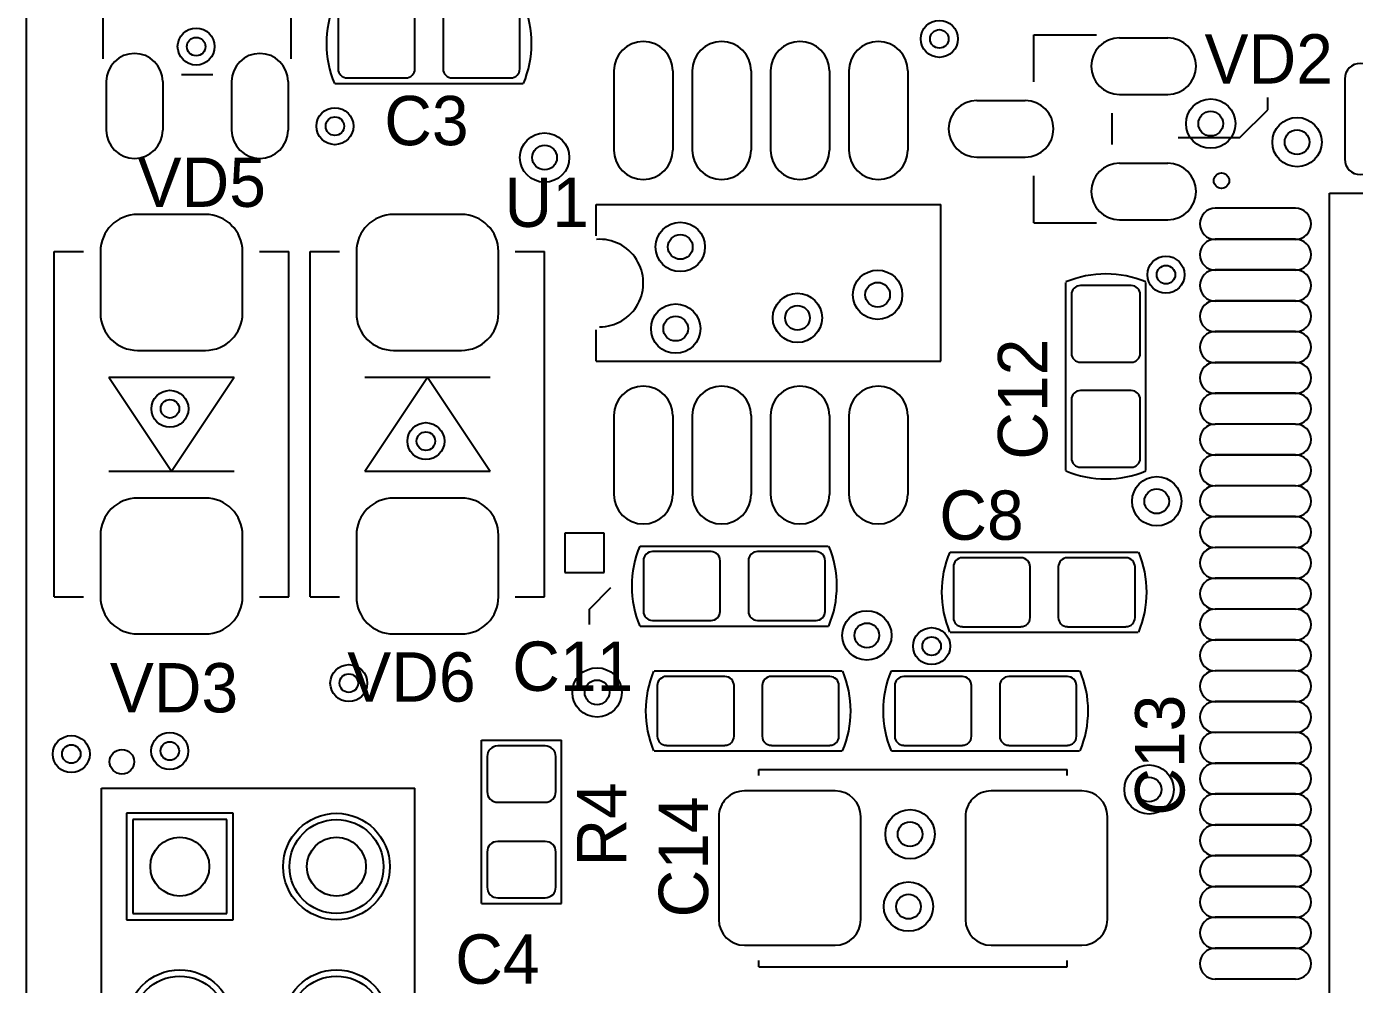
# Model space of a CAD drawing. Header units: millimetres. Extents: x 50.8 to 111.8, y 76.2 to 121.7.
# Drawn here: x 50.8 to 72.33, y 88.91 to 104.45 of the extents above; entities that cross this region are included whole.
import ezdxf

# ---------------------------------------------------------------- set-up
doc = ezdxf.new("R2010")
doc.units = ezdxf.units.MM
for name, color, linetype in [('KeepOutLayer', 6, 'Continuous'), ('MultiLayer', 9, 'Continuous'), ('TopOverlay', 2, 'Continuous'), ('TopSolder', 216, 'Continuous')]:
    doc.layers.add(name, color=color, linetype=linetype)

# ---------------------------------------------------------------- blocks, each defined once
blk = doc.blocks.new('PLD_06_2')
at = {"layer": 'MultiLayer'}
for p, q in [((-1.788, -0.503), (-3.312, -0.503)), ((-3.312, -0.503), (-3.312, -2.027)), ((-1.788, -2.027), (-1.788, -0.503)), ((-3.312, -2.027), (-1.788, -2.027))]:
    blk.add_line(p, q, dxfattribs=at)
for centre, radius in [((-2.55, 1.275), 0.762), ((-0.01, 1.275), 0.762), ((2.53, 1.275), 0.762), ((-2.55, 1.275), 0.478), ((-0.01, 1.275), 0.478), ((2.53, 1.275), 0.478), ((-0.01, -1.265), 0.762), ((2.53, -1.265), 0.762), ((-2.55, -1.265), 0.478), ((-0.01, -1.265), 0.478), ((2.53, -1.265), 0.478)]:
    blk.add_circle(centre, radius, dxfattribs=at)
at = {"layer": 'TopOverlay'}
for p, q in [((-3.82, -2.535), (-3.82, 2.545)), ((3.8, 2.545), (-3.82, 2.545)), ((3.8, -2.535), (3.8, 2.545)), ((3.8, -2.535), (-3.82, -2.535))]:
    blk.add_line(p, q, dxfattribs=at)
at = {"layer": 'TopSolder'}
for p, q in [((-1.686, -0.401), (-3.414, -0.401)), ((-3.414, -0.401), (-3.414, -2.129)), ((-1.686, -2.129), (-1.686, -0.401)), ((-3.414, -2.129), (-1.686, -2.129))]:
    blk.add_line(p, q, dxfattribs=at)
for centre, radius in [((-2.55, 1.275), 0.864), ((-0.01, 1.275), 0.864), ((2.53, 1.275), 0.864), ((-2.55, 1.275), 0.478), ((-0.01, 1.275), 0.478), ((2.53, 1.275), 0.478), ((-0.01, -1.265), 0.864), ((2.53, -1.265), 0.864), ((-2.55, -1.265), 0.478), ((-0.01, -1.265), 0.478), ((2.53, -1.265), 0.478)]:
    blk.add_circle(centre, radius, dxfattribs=at)
blk = doc.blocks.new('CC0603_3M_6')
at = {"layer": 'TopOverlay'}
for p, q in [((1.524, 0.65), (-1.526, 0.65)), ((1.524, -0.648), (-1.524, -0.648))]:
    blk.add_line(p, q, dxfattribs=at)
for centre, start, end in [((0.013, 0), 157.2, 202.7), ((-0.013, 0), 337.3, 22.8)]:
    blk.add_arc(centre, 1.676, start, end, dxfattribs=at)
at = {"layer": 'TopSolder'}
for p, q in [((-0.376, 0.559), (-1.326, 0.559)), ((1.326, 0.559), (0.376, 0.559)), ((-1.473, 0.411), (-1.473, -0.411)), ((-0.229, -0.411), (-0.229, 0.411)), ((0.229, 0.411), (0.229, -0.411)), ((1.473, -0.411), (1.473, 0.411)), ((-1.326, -0.559), (-0.376, -0.559)), ((0.376, -0.559), (1.326, -0.559))]:
    blk.add_line(p, q, dxfattribs=at)
for centre in [(-0.851, 0), (0.851, 0)]:
    blk.add_circle(centre, 0, dxfattribs=at)
for centre, start, end in [((-1.326, 0.411), 90, 180), ((-0.376, 0.411), 0, 90), ((0.376, 0.411), 90, 180), ((1.326, 0.411), 0, 90), ((-1.326, -0.411), 180, 270), ((-0.376, -0.411), 270, 0), ((0.376, -0.411), 180, 270), ((1.326, -0.411), 270, 0)]:
    blk.add_arc(centre, 0.147, start, end, dxfattribs=at)
blk = doc.blocks.new('CC0603_3M_10')
at = {"layer": 'TopOverlay'}
for p, q in [((-1.526, 0.65), (1.524, 0.65)), ((-1.524, -0.648), (1.524, -0.648))]:
    blk.add_line(p, q, dxfattribs=at)
for centre, start, end in [((0.013, 0), 157.2, 202.7), ((-0.013, 0), 337.3, 22.8)]:
    blk.add_arc(centre, 1.676, start, end, dxfattribs=at)
at = {"layer": 'TopSolder'}
for p, q in [((-0.376, 0.559), (-1.326, 0.559)), ((1.326, 0.559), (0.376, 0.559)), ((-1.473, 0.411), (-1.473, -0.411)), ((-0.229, -0.411), (-0.229, 0.411)), ((0.229, 0.411), (0.229, -0.411)), ((1.473, -0.411), (1.473, 0.411)), ((-1.326, -0.559), (-0.376, -0.559)), ((0.376, -0.559), (1.326, -0.559))]:
    blk.add_line(p, q, dxfattribs=at)
for centre in [(-0.851, 0), (0.851, 0)]:
    blk.add_circle(centre, 0, dxfattribs=at)
for centre, start, end in [((-1.326, 0.411), 90, 180), ((-0.376, 0.411), 0, 90), ((0.376, 0.411), 90, 180), ((1.326, 0.411), 0, 90), ((-1.326, -0.411), 180, 270), ((-0.376, -0.411), 270, 0), ((0.376, -0.411), 180, 270), ((1.326, -0.411), 270, 0)]:
    blk.add_arc(centre, 0.147, start, end, dxfattribs=at)
blk = doc.blocks.new('CC0603_3M_13')
at = {"layer": 'TopOverlay'}
for p, q in [((1.524, 0.65), (-1.526, 0.65)), ((1.524, -0.648), (-1.524, -0.648))]:
    blk.add_line(p, q, dxfattribs=at)
for centre, start, end in [((0.013, 0), 157.2, 202.7), ((-0.013, 0), 337.3, 22.8)]:
    blk.add_arc(centre, 1.676, start, end, dxfattribs=at)
at = {"layer": 'TopSolder'}
for p, q in [((-0.376, 0.559), (-1.326, 0.559)), ((1.326, 0.559), (0.376, 0.559)), ((-1.473, 0.411), (-1.473, -0.411)), ((-0.229, -0.411), (-0.229, 0.411)), ((0.229, 0.411), (0.229, -0.411)), ((1.473, -0.411), (1.473, 0.411)), ((-1.326, -0.559), (-0.376, -0.559)), ((0.376, -0.559), (1.326, -0.559))]:
    blk.add_line(p, q, dxfattribs=at)
for centre in [(-0.851, 0), (0.851, 0)]:
    blk.add_circle(centre, 0, dxfattribs=at)
for centre, start, end in [((-1.326, 0.411), 90, 180), ((-0.376, 0.411), 0, 90), ((0.376, 0.411), 90, 180), ((1.326, 0.411), 0, 90), ((-1.326, -0.411), 180, 270), ((-0.376, -0.411), 270, 0), ((0.376, -0.411), 180, 270), ((1.326, -0.411), 270, 0)]:
    blk.add_arc(centre, 0.147, start, end, dxfattribs=at)
blk = doc.blocks.new('CC0603_3M_14')
at = {"layer": 'TopOverlay'}
for p, q in [((1.524, 0.65), (-1.526, 0.65)), ((1.524, -0.648), (-1.524, -0.648))]:
    blk.add_line(p, q, dxfattribs=at)
for centre, start, end in [((0.013, 0), 157.2, 202.7), ((-0.013, 0), 337.3, 22.8)]:
    blk.add_arc(centre, 1.676, start, end, dxfattribs=at)
at = {"layer": 'TopSolder'}
for p, q in [((-0.376, 0.559), (-1.326, 0.559)), ((1.326, 0.559), (0.376, 0.559)), ((-1.473, 0.411), (-1.473, -0.411)), ((-0.229, -0.411), (-0.229, 0.411)), ((0.229, 0.411), (0.229, -0.411)), ((1.473, -0.411), (1.473, 0.411)), ((-1.326, -0.559), (-0.376, -0.559)), ((0.376, -0.559), (1.326, -0.559))]:
    blk.add_line(p, q, dxfattribs=at)
for centre in [(-0.851, 0), (0.851, 0)]:
    blk.add_circle(centre, 0, dxfattribs=at)
for centre, start, end in [((-1.326, 0.411), 90, 180), ((-0.376, 0.411), 0, 90), ((0.376, 0.411), 90, 180), ((1.326, 0.411), 0, 90), ((-1.326, -0.411), 180, 270), ((-0.376, -0.411), 270, 0), ((0.376, -0.411), 180, 270), ((1.326, -0.411), 270, 0)]:
    blk.add_arc(centre, 0.147, start, end, dxfattribs=at)
blk = doc.blocks.new('CC0603_3M_15')
at = {"layer": 'TopOverlay'}
for p, q in [((-1.526, 0.65), (1.524, 0.65)), ((-1.524, -0.648), (1.524, -0.648))]:
    blk.add_line(p, q, dxfattribs=at)
for centre, start, end in [((0.013, 0), 157.2, 202.7), ((-0.013, 0), 337.3, 22.8)]:
    blk.add_arc(centre, 1.676, start, end, dxfattribs=at)
at = {"layer": 'TopSolder'}
for p, q in [((-0.376, 0.559), (-1.326, 0.559)), ((1.326, 0.559), (0.376, 0.559)), ((-1.473, 0.411), (-1.473, -0.411)), ((-0.229, -0.411), (-0.229, 0.411)), ((0.229, 0.411), (0.229, -0.411)), ((1.473, -0.411), (1.473, 0.411)), ((-1.326, -0.559), (-0.376, -0.559)), ((0.376, -0.559), (1.326, -0.559))]:
    blk.add_line(p, q, dxfattribs=at)
for centre in [(-0.851, 0), (0.851, 0)]:
    blk.add_circle(centre, 0, dxfattribs=at)
for centre, start, end in [((-1.326, 0.411), 90, 180), ((-0.376, 0.411), 0, 90), ((0.376, 0.411), 90, 180), ((1.326, 0.411), 0, 90), ((-1.326, -0.411), 180, 270), ((-0.376, -0.411), 270, 0), ((0.376, -0.411), 180, 270), ((1.326, -0.411), 270, 0)]:
    blk.add_arc(centre, 0.147, start, end, dxfattribs=at)
blk = doc.blocks.new('CC0603_3M_16')
at = {"layer": 'TopOverlay'}
for p, q in [((1.524, 0.65), (-1.526, 0.65)), ((1.524, -0.648), (-1.524, -0.648))]:
    blk.add_line(p, q, dxfattribs=at)
for centre, start, end in [((0.013, 0), 157.2, 202.7), ((-0.013, 0), 337.3, 22.8)]:
    blk.add_arc(centre, 1.676, start, end, dxfattribs=at)
at = {"layer": 'TopSolder'}
for p, q in [((-0.376, 0.559), (-1.326, 0.559)), ((1.326, 0.559), (0.376, 0.559)), ((-1.473, 0.411), (-1.473, -0.411)), ((-0.229, -0.411), (-0.229, 0.411)), ((0.229, 0.411), (0.229, -0.411)), ((1.473, -0.411), (1.473, 0.411)), ((-1.326, -0.559), (-0.376, -0.559)), ((0.376, -0.559), (1.326, -0.559))]:
    blk.add_line(p, q, dxfattribs=at)
for centre in [(-0.851, 0), (0.851, 0)]:
    blk.add_circle(centre, 0, dxfattribs=at)
for centre, start, end in [((-1.326, 0.411), 90, 180), ((-0.376, 0.411), 0, 90), ((0.376, 0.411), 90, 180), ((1.326, 0.411), 0, 90), ((-1.326, -0.411), 180, 270), ((-0.376, -0.411), 270, 0), ((0.376, -0.411), 180, 270), ((1.326, -0.411), 270, 0)]:
    blk.add_arc(centre, 0.147, start, end, dxfattribs=at)
blk = doc.blocks.new('AC5032_2_37')
at = {"layer": 'TopOverlay'}
for p, q in [((2.5, 1.6), (-2.5, 1.6)), ((-2.5, 1.6), (-2.5, 1.5)), ((2.5, 1.6), (2.5, 1.5)), ((-2.5, -1.5), (-2.5, -1.6)), ((2.5, -1.5), (2.5, -1.6)), ((2.5, -1.6), (-2.5, -1.6))]:
    blk.add_line(p, q, dxfattribs=at)
at = {"layer": 'TopSolder'}
for p, q in [((-1.265, 1.252), (-2.735, 1.252)), ((2.735, 1.252), (1.265, 1.252)), ((-3.152, 0.835), (-3.152, -0.835)), ((-0.848, -0.835), (-0.848, 0.835)), ((0.848, 0.835), (0.848, -0.835)), ((3.152, -0.835), (3.152, 0.835)), ((-2.735, -1.252), (-1.265, -1.252)), ((1.265, -1.252), (2.735, -1.252))]:
    blk.add_line(p, q, dxfattribs=at)
for centre in [(-2, 0), (2, 0)]:
    blk.add_circle(centre, 0, dxfattribs=at)
for centre, start, end in [((-2.735, 0.835), 90, 180), ((-1.265, 0.835), 0, 90), ((1.265, 0.835), 90, 180), ((2.735, 0.835), 0, 90), ((-2.735, -0.835), 180, 270), ((-1.265, -0.835), 270, 0), ((1.265, -0.835), 180, 270), ((2.735, -0.835), 270, 0)]:
    blk.add_arc(centre, 0.417, start, end, dxfattribs=at)
blk = doc.blocks.new('RC0603_3M_40')
at = {"layer": 'TopOverlay'}
for p, q in [((1.325, 0.65), (-1.325, 0.65)), ((-1.325, -0.65), (-1.325, 0.65)), ((1.325, -0.65), (1.325, 0.65)), ((1.325, -0.65), (-1.325, -0.65))]:
    blk.add_line(p, q, dxfattribs=at)
at = {"layer": 'TopSolder'}
for p, q in [((-0.491, 0.557), (-1.059, 0.557)), ((1.059, 0.557), (0.491, 0.557)), ((-1.231, 0.384), (-1.231, -0.384)), ((-0.318, -0.384), (-0.318, 0.384)), ((0.318, 0.384), (0.318, -0.384)), ((1.231, -0.384), (1.231, 0.384)), ((-1.059, -0.557), (-0.491, -0.557)), ((0.491, -0.557), (1.059, -0.557))]:
    blk.add_line(p, q, dxfattribs=at)
for centre in [(-0.775, 0), (0.775, 0)]:
    blk.add_circle(centre, 0, dxfattribs=at)
for centre, start, end in [((-1.059, 0.384), 90, 180), ((-0.491, 0.384), 0, 90), ((0.491, 0.384), 90, 180), ((1.059, 0.384), 0, 90), ((-1.059, -0.384), 180, 270), ((-0.491, -0.384), 270, 0), ((0.491, -0.384), 180, 270), ((1.059, -0.384), 270, 0)]:
    blk.add_arc(centre, 0.173, start, end, dxfattribs=at)
blk = doc.blocks.new('SO_8_49')
at = {"layer": 'TopOverlay'}
for p, q in [((-0.762, 3.556), (-0.762, 4.064)), ((-0.762, 4.064), (4.826, 4.064)), ((4.826, 1.524), (4.826, 4.064)), ((-0.762, 1.524), (-0.762, 2.032)), ((-0.762, 1.524), (4.826, 1.524)), ((-0.635, -1.27), (-1.27, -1.27)), ((-1.27, -1.27), (-1.27, -1.905)), ((-0.635, -1.905), (-0.635, -1.27)), ((-1.27, -1.905), (-0.635, -1.905))]:
    blk.add_line(p, q, dxfattribs=at)
blk.add_arc((-0.71, 2.79), 0.71, 270, 93.8997, dxfattribs=at)
at = {"layer": 'TopSolder'}
for p, q in [((-0.477, 6.229), (-0.477, 4.947)), ((0.477, 6.229), (0.477, 4.947)), ((0.793, 6.229), (0.793, 4.947)), ((1.747, 6.229), (1.747, 4.947)), ((2.063, 6.229), (2.063, 4.947)), ((3.017, 6.229), (3.017, 4.947)), ((3.333, 6.229), (3.333, 4.947)), ((4.287, 6.229), (4.287, 4.947)), ((-0.477, 0.641), (-0.477, -0.641)), ((0.477, 0.641), (0.477, -0.641)), ((0.793, 0.641), (0.793, -0.641)), ((1.747, 0.641), (1.747, -0.641)), ((2.063, 0.641), (2.063, -0.641)), ((3.017, 0.641), (3.017, -0.641)), ((3.333, 0.641), (3.333, -0.641)), ((4.287, 0.641), (4.287, -0.641))]:
    blk.add_line(p, q, dxfattribs=at)
for centre in [(0, 5.588), (1.27, 5.588), (2.54, 5.588), (3.81, 5.588), (0, 0), (1.27, 0), (2.54, 0), (3.81, 0)]:
    blk.add_circle(centre, 0, dxfattribs=at)
for centre, start, end in [((0, 6.229), 0, 180), ((1.27, 6.229), 0, 180), ((2.54, 6.229), 0, 180), ((3.81, 6.229), 0, 180), ((0, 4.947), 180, 0), ((1.27, 4.947), 180, 0), ((2.54, 4.947), 180, 0), ((3.81, 4.947), 180, 0), ((0, 0.641), 0, 180), ((1.27, 0.641), 0, 180), ((2.54, 0.641), 0, 180), ((3.81, 0.641), 0, 180), ((0, -0.641), 180, 0), ((1.27, -0.641), 180, 0), ((2.54, -0.641), 180, 0), ((3.81, -0.641), 180, 0)]:
    blk.add_arc(centre, 0.477, start, end, dxfattribs=at)
blk = doc.blocks.new('SMB_51')
at = {"layer": 'TopOverlay'}
for p, q in [((-2.8, 1.9), (2.8, 1.9)), ((-2.8, 1.9), (-2.8, 1.425)), ((2.8, 1.9), (2.8, 1.425)), ((0.762, 1.016), (-0.762, 0)), ((-0.762, 1.016), (-0.762, -1.016)), ((0.762, 1.016), (0.762, -1.016)), ((-0.762, 0), (0.762, -1.016)), ((-2.8, -1.425), (-2.8, -1.9)), ((2.8, -1.425), (2.8, -1.9)), ((-2.8, -1.9), (2.8, -1.9))]:
    blk.add_line(p, q, dxfattribs=at)
at = {"layer": 'TopSolder'}
for p, q in [((-1.8, 1.152), (-2.8, 1.152)), ((2.8, 1.152), (1.8, 1.152)), ((-3.402, 0.55), (-3.402, -0.55)), ((-1.198, -0.55), (-1.198, 0.55)), ((1.198, 0.55), (1.198, -0.55)), ((3.402, -0.55), (3.402, 0.55)), ((-2.8, -1.152), (-1.8, -1.152)), ((1.8, -1.152), (2.8, -1.152))]:
    blk.add_line(p, q, dxfattribs=at)
for centre in [(-2.3, 0), (2.3, 0)]:
    blk.add_circle(centre, 0, dxfattribs=at)
for centre, start, end in [((-2.8, 0.55), 90, 180), ((-1.8, 0.55), 0, 90), ((1.8, 0.55), 90, 180), ((2.8, 0.55), 0, 90), ((-2.8, -0.55), 180, 270), ((-1.8, -0.55), 270, 0), ((1.8, -0.55), 180, 270), ((2.8, -0.55), 270, 0)]:
    blk.add_arc(centre, 0.602, start, end, dxfattribs=at)
blk = doc.blocks.new('SOT_23_GSD__53')
at = {"layer": 'TopOverlay'}
for p, q in [((-0.508, 1.791), (0.254, 1.791)), ((-0.508, 0.775), (-0.508, 1.791)), ((1.778, 1.791), (2.54, 1.791)), ((2.54, 0.775), (2.54, 1.791)), ((0.762, 0.521), (1.27, 0.521))]:
    blk.add_line(p, q, dxfattribs=at)
at = {"layer": 'TopSolder'}
for p, q in [((0.558, 2.718), (0.558, 1.931)), ((1.474, 2.718), (1.474, 1.931)), ((-0.458, 0.406), (-0.458, -0.381)), ((0.458, 0.406), (0.458, -0.381)), ((1.574, 0.406), (1.574, -0.381)), ((2.49, 0.406), (2.49, -0.381))]:
    blk.add_line(p, q, dxfattribs=at)
for centre in [(1.016, 2.324), (0, 0.013), (2.032, 0.013)]:
    blk.add_circle(centre, 0, dxfattribs=at)
for centre, start, end in [((1.016, 2.718), 0, 180), ((1.016, 1.931), 180, 0), ((0, 0.406), 0, 180), ((2.032, 0.406), 0, 180), ((0, -0.381), 180, 0), ((2.032, -0.381), 180, 0)]:
    blk.add_arc(centre, 0.458, start, end, dxfattribs=at)
blk = doc.blocks.new('SMB_54')
at = {"layer": 'TopOverlay'}
for p, q in [((2.8, 1.9), (-2.8, 1.9)), ((-2.8, 1.425), (-2.8, 1.9)), ((2.8, 1.425), (2.8, 1.9)), ((-0.762, 0), (0.762, 1.016)), ((-0.762, -1.016), (-0.762, 1.016)), ((0.762, -1.016), (0.762, 1.016)), ((0.762, -1.016), (-0.762, 0)), ((-2.8, -1.9), (-2.8, -1.425)), ((2.8, -1.9), (2.8, -1.425)), ((2.8, -1.9), (-2.8, -1.9))]:
    blk.add_line(p, q, dxfattribs=at)
at = {"layer": 'TopSolder'}
for p, q in [((-1.8, 1.152), (-2.8, 1.152)), ((2.8, 1.152), (1.8, 1.152)), ((-3.402, 0.55), (-3.402, -0.55)), ((-1.198, -0.55), (-1.198, 0.55)), ((1.198, 0.55), (1.198, -0.55)), ((3.402, -0.55), (3.402, 0.55)), ((-2.8, -1.152), (-1.8, -1.152)), ((1.8, -1.152), (2.8, -1.152))]:
    blk.add_line(p, q, dxfattribs=at)
for centre in [(-2.3, 0), (2.3, 0)]:
    blk.add_circle(centre, 0, dxfattribs=at)
for centre, start, end in [((-2.8, 0.55), 90, 180), ((-1.8, 0.55), 0, 90), ((1.8, 0.55), 90, 180), ((2.8, 0.55), 0, 90), ((-2.8, -0.55), 180, 270), ((-1.8, -0.55), 270, 0), ((1.8, -0.55), 180, 270), ((2.8, -0.55), 270, 0)]:
    blk.add_arc(centre, 0.602, start, end, dxfattribs=at)
blk = doc.blocks.new('TQFP_100_67')
at = {"layer": 'TopOverlay'}
for p, q in [((1.2, 0.5), (14.2, 0.5)), ((1.2, -12.5), (1.2, 0.5)), ((14.2, -12.5), (14.2, 0.5)), ((1.2, -12.5), (14.2, -12.5))]:
    blk.add_line(p, q, dxfattribs=at)
for centre, radius in [((-0.55, 0.7), 0.125), ((2.2, -0.5), 0.3)]:
    blk.add_circle(centre, radius, dxfattribs=at)
at = {"layer": 'TopSolder'}
for p, q in [((1.448, 2.35), (1.448, 1.05)), ((1.948, 2.35), (1.948, 1.05)), ((1.952, 2.35), (1.952, 1.05)), ((2.448, 2.35), (2.448, 1.05)), ((2.452, 2.35), (2.452, 1.05)), ((2.948, 2.35), (2.948, 1.05)), ((2.952, 2.35), (2.952, 1.05)), ((3.448, 2.35), (3.448, 1.05)), ((3.452, 2.35), (3.452, 1.05)), ((3.948, 2.35), (3.948, 1.05)), ((3.952, 2.35), (3.952, 1.05)), ((4.448, 2.35), (4.448, 1.05)), ((4.452, 2.35), (4.452, 1.05)), ((4.948, 2.35), (4.948, 1.05)), ((4.952, 2.35), (4.952, 1.05)), ((5.448, 2.35), (5.448, 1.05)), ((5.452, 2.35), (5.452, 1.05)), ((5.948, 2.35), (5.948, 1.05)), ((5.952, 2.35), (5.952, 1.05)), ((6.448, 2.35), (6.448, 1.05)), ((6.452, 2.35), (6.452, 1.05)), ((6.948, 2.35), (6.948, 1.05)), ((6.952, 2.35), (6.952, 1.05)), ((7.448, 2.35), (7.448, 1.05)), ((7.452, 2.35), (7.452, 1.05)), ((7.948, 2.35), (7.948, 1.05)), ((7.952, 2.35), (7.952, 1.05)), ((8.448, 2.35), (8.448, 1.05)), ((8.452, 2.35), (8.452, 1.05)), ((8.948, 2.35), (8.948, 1.05)), ((8.952, 2.35), (8.952, 1.05)), ((9.448, 2.35), (9.448, 1.05)), ((9.452, 2.35), (9.452, 1.05)), ((9.948, 2.35), (9.948, 1.05)), ((9.952, 2.35), (9.952, 1.05)), ((10.448, 2.35), (10.448, 1.05)), ((10.452, 2.35), (10.452, 1.05)), ((10.948, 2.35), (10.948, 1.05)), ((10.952, 2.35), (10.952, 1.05)), ((11.448, 2.35), (11.448, 1.05)), ((11.452, 2.35), (11.452, 1.05)), ((11.948, 2.35), (11.948, 1.05)), ((11.952, 2.35), (11.952, 1.05)), ((12.448, 2.35), (12.448, 1.05)), ((12.452, 2.35), (12.452, 1.05)), ((12.948, 2.35), (12.948, 1.05)), ((12.952, 2.35), (12.952, 1.05)), ((13.448, 2.35), (13.448, 1.05)), ((13.452, 2.35), (13.452, 1.05)), ((13.952, 2.35), (13.952, 1.05)), ((0.65, 0.252), (-0.65, 0.252)), ((16.05, 0.252), (14.75, 0.252)), ((0.65, -0.248), (-0.65, -0.248)), ((0.65, -0.252), (-0.65, -0.252)), ((16.05, -0.248), (14.75, -0.248)), ((16.05, -0.252), (14.75, -0.252)), ((0.65, -0.748), (-0.65, -0.748)), ((0.65, -0.752), (-0.65, -0.752)), ((16.05, -0.748), (14.75, -0.748)), ((16.05, -0.752), (14.75, -0.752)), ((0.65, -1.248), (-0.65, -1.248)), ((0.65, -1.252), (-0.65, -1.252)), ((16.05, -1.248), (14.75, -1.248)), ((16.05, -1.252), (14.75, -1.252)), ((0.65, -1.748), (-0.65, -1.748)), ((0.65, -1.752), (-0.65, -1.752)), ((16.05, -1.748), (14.75, -1.748)), ((16.05, -1.752), (14.75, -1.752)), ((0.65, -2.248), (-0.65, -2.248)), ((0.65, -2.252), (-0.65, -2.252)), ((16.05, -2.248), (14.75, -2.248)), ((16.05, -2.252), (14.75, -2.252)), ((0.65, -2.748), (-0.65, -2.748)), ((0.65, -2.752), (-0.65, -2.752)), ((16.05, -2.748), (14.75, -2.748)), ((16.05, -2.752), (14.75, -2.752)), ((0.65, -3.248), (-0.65, -3.248)), ((0.65, -3.252), (-0.65, -3.252)), ((16.05, -3.248), (14.75, -3.248)), ((16.05, -3.252), (14.75, -3.252)), ((0.65, -3.748), (-0.65, -3.748)), ((0.65, -3.752), (-0.65, -3.752)), ((16.05, -3.748), (14.75, -3.748)), ((16.05, -3.752), (14.75, -3.752)), ((0.65, -4.248), (-0.65, -4.248)), ((0.65, -4.252), (-0.65, -4.252)), ((16.05, -4.248), (14.75, -4.248)), ((16.05, -4.252), (14.75, -4.252)), ((0.65, -4.748), (-0.65, -4.748)), ((0.65, -4.752), (-0.65, -4.752)), ((16.05, -4.748), (14.75, -4.748)), ((16.05, -4.752), (14.75, -4.752)), ((0.65, -5.248), (-0.65, -5.248)), ((0.65, -5.252), (-0.65, -5.252)), ((16.05, -5.248), (14.75, -5.248)), ((16.05, -5.252), (14.75, -5.252)), ((0.65, -5.748), (-0.65, -5.748)), ((0.65, -5.752), (-0.65, -5.752)), ((16.05, -5.748), (14.75, -5.748)), ((16.05, -5.752), (14.75, -5.752)), ((0.65, -6.248), (-0.65, -6.248)), ((0.65, -6.252), (-0.65, -6.252)), ((16.05, -6.248), (14.75, -6.248)), ((16.05, -6.252), (14.75, -6.252)), ((0.65, -6.748), (-0.65, -6.748)), ((0.65, -6.752), (-0.65, -6.752)), ((16.05, -6.748), (14.75, -6.748)), ((16.05, -6.752), (14.75, -6.752)), ((0.65, -7.248), (-0.65, -7.248)), ((0.65, -7.252), (-0.65, -7.252)), ((16.05, -7.248), (14.75, -7.248)), ((16.05, -7.252), (14.75, -7.252)), ((0.65, -7.748), (-0.65, -7.748)), ((16.05, -7.748), (14.75, -7.748)), ((0.65, -7.752), (-0.65, -7.752)), ((16.05, -7.752), (14.75, -7.752)), ((0.65, -8.248), (-0.65, -8.248)), ((0.65, -8.252), (-0.65, -8.252)), ((16.05, -8.248), (14.75, -8.248)), ((16.05, -8.252), (14.75, -8.252)), ((0.65, -8.748), (-0.65, -8.748)), ((0.65, -8.752), (-0.65, -8.752)), ((16.05, -8.748), (14.75, -8.748)), ((16.05, -8.752), (14.75, -8.752)), ((0.65, -9.248), (-0.65, -9.248)), ((0.65, -9.252), (-0.65, -9.252)), ((16.05, -9.248), (14.75, -9.248)), ((16.05, -9.252), (14.75, -9.252)), ((0.65, -9.748), (-0.65, -9.748)), ((0.65, -9.752), (-0.65, -9.752)), ((16.05, -9.748), (14.75, -9.748)), ((16.05, -9.752), (14.75, -9.752)), ((0.65, -10.248), (-0.65, -10.248)), ((0.65, -10.252), (-0.65, -10.252)), ((16.05, -10.248), (14.75, -10.248)), ((16.05, -10.252), (14.75, -10.252)), ((0.65, -10.748), (-0.65, -10.748)), ((0.65, -10.752), (-0.65, -10.752)), ((16.05, -10.748), (14.75, -10.748)), ((16.05, -10.752), (14.75, -10.752)), ((0.65, -11.248), (-0.65, -11.248)), ((0.65, -11.252), (-0.65, -11.252)), ((16.05, -11.248), (14.75, -11.248)), ((16.05, -11.252), (14.75, -11.252)), ((0.65, -11.748), (-0.65, -11.748)), ((0.65, -11.752), (-0.65, -11.752)), ((16.05, -11.748), (14.75, -11.748)), ((16.05, -11.752), (14.75, -11.752)), ((0.65, -12.252), (-0.65, -12.252)), ((16.05, -12.252), (14.75, -12.252)), ((1.448, -13.05), (1.448, -14.35)), ((1.948, -13.05), (1.948, -14.35)), ((1.952, -13.05), (1.952, -14.35)), ((2.448, -13.05), (2.448, -14.35)), ((2.452, -13.05), (2.452, -14.35)), ((2.948, -13.05), (2.948, -14.35)), ((2.952, -13.05), (2.952, -14.35)), ((3.448, -13.05), (3.448, -14.35)), ((3.452, -13.05), (3.452, -14.35)), ((3.948, -13.05), (3.948, -14.35)), ((3.952, -13.05), (3.952, -14.35)), ((4.448, -13.05), (4.448, -14.35)), ((4.452, -13.05), (4.452, -14.35)), ((4.948, -13.05), (4.948, -14.35)), ((4.952, -13.05), (4.952, -14.35)), ((5.448, -13.05), (5.448, -14.35)), ((5.452, -13.05), (5.452, -14.35)), ((5.948, -13.05), (5.948, -14.35)), ((5.952, -13.05), (5.952, -14.35)), ((6.448, -13.05), (6.448, -14.35)), ((6.452, -13.05), (6.452, -14.35)), ((6.948, -13.05), (6.948, -14.35)), ((6.952, -13.05), (6.952, -14.35)), ((7.448, -13.05), (7.448, -14.35)), ((7.452, -13.05), (7.452, -14.35)), ((7.948, -13.05), (7.948, -14.35)), ((7.952, -13.05), (7.952, -14.35)), ((8.448, -13.05), (8.448, -14.35)), ((8.452, -13.05), (8.452, -14.35)), ((8.948, -13.05), (8.948, -14.35)), ((8.952, -13.05), (8.952, -14.35)), ((9.448, -13.05), (9.448, -14.35)), ((9.452, -13.05), (9.452, -14.35)), ((9.948, -13.05), (9.948, -14.35)), ((9.952, -13.05), (9.952, -14.35)), ((10.448, -13.05), (10.448, -14.35)), ((10.452, -13.05), (10.452, -14.35)), ((10.948, -13.05), (10.948, -14.35)), ((10.952, -13.05), (10.952, -14.35)), ((11.448, -13.05), (11.448, -14.35)), ((11.452, -13.05), (11.452, -14.35)), ((11.948, -13.05), (11.948, -14.35)), ((11.952, -13.05), (11.952, -14.35)), ((12.448, -13.05), (12.448, -14.35)), ((12.452, -13.05), (12.452, -14.35)), ((12.948, -13.05), (12.948, -14.35)), ((12.952, -13.05), (12.952, -14.35)), ((13.448, -13.05), (13.448, -14.35)), ((13.452, -13.05), (13.452, -14.35)), ((13.952, -13.05), (13.952, -14.35))]:
    blk.add_line(p, q, dxfattribs=at)
for centre in [(1.7, 1.7), (2.2, 1.7), (2.7, 1.7), (3.2, 1.7), (3.7, 1.7), (4.2, 1.7), (4.7, 1.7), (5.2, 1.7), (5.7, 1.7), (6.2, 1.7), (6.7, 1.7), (7.2, 1.7), (7.7, 1.7), (8.2, 1.7), (8.7, 1.7), (9.2, 1.7), (9.7, 1.7), (10.2, 1.7), (10.7, 1.7), (11.2, 1.7), (11.7, 1.7), (12.2, 1.7), (12.7, 1.7), (13.2, 1.7), (13.7, 1.7), (0, 0), (15.4, 0), (0, -0.5), (15.4, -0.5), (0, -1), (15.4, -1), (0, -1.5), (15.4, -1.5), (0, -2), (15.4, -2), (0, -2.5), (15.4, -2.5), (0, -3), (15.4, -3), (0, -3.5), (15.4, -3.5), (0, -4), (15.4, -4), (0, -4.5), (15.4, -4.5), (0, -5), (15.4, -5), (0, -5.5), (15.4, -5.5), (0, -6), (15.4, -6), (0, -6.5), (15.4, -6.5), (0, -7), (15.4, -7), (0, -7.5), (15.4, -7.5), (0, -8), (15.4, -8), (0, -8.5), (15.4, -8.5), (0, -9), (15.4, -9), (0, -9.5), (15.4, -9.5), (0, -10), (15.4, -10), (0, -10.5), (15.4, -10.5), (0, -11), (15.4, -11), (0, -11.5), (15.4, -11.5), (0, -12), (15.4, -12), (1.7, -13.7), (2.2, -13.7), (2.7, -13.7), (3.2, -13.7), (3.7, -13.7), (4.2, -13.7), (4.7, -13.7), (5.2, -13.7), (5.7, -13.7), (6.2, -13.7), (6.7, -13.7), (7.2, -13.7), (7.7, -13.7), (8.2, -13.7), (8.7, -13.7), (9.2, -13.7), (9.7, -13.7), (10.2, -13.7), (10.7, -13.7), (11.2, -13.7), (11.7, -13.7), (12.2, -13.7), (12.7, -13.7), (13.2, -13.7), (13.7, -13.7)]:
    blk.add_circle(centre, 0, dxfattribs=at)
for centre, start, end in [((1.7, 2.35), 0, 180), ((2.2, 2.35), 0, 180), ((2.7, 2.35), 0, 180), ((3.2, 2.35), 0, 180), ((3.7, 2.35), 0, 180), ((4.2, 2.35), 0, 180), ((4.7, 2.35), 0, 180), ((5.2, 2.35), 0, 180), ((5.7, 2.35), 0, 180), ((6.2, 2.35), 0, 180), ((6.7, 2.35), 0, 180), ((7.2, 2.35), 0, 180), ((7.7, 2.35), 0, 180), ((8.2, 2.35), 0, 180), ((8.7, 2.35), 0, 180), ((9.2, 2.35), 0, 180), ((9.7, 2.35), 0, 180), ((10.2, 2.35), 0, 180), ((10.7, 2.35), 0, 180), ((11.2, 2.35), 0, 180), ((11.7, 2.35), 0, 180), ((12.2, 2.35), 0, 180), ((12.7, 2.35), 0, 180), ((13.2, 2.35), 0, 180), ((13.7, 2.35), 0, 180), ((1.7, 1.05), 180, 0), ((2.2, 1.05), 180, 0), ((2.7, 1.05), 180, 0), ((3.2, 1.05), 180, 0), ((3.7, 1.05), 180, 0), ((4.2, 1.05), 180, 0), ((4.7, 1.05), 180, 0), ((5.2, 1.05), 180, 0), ((5.7, 1.05), 180, 0), ((6.2, 1.05), 180, 0), ((6.7, 1.05), 180, 0), ((7.2, 1.05), 180, 0), ((7.7, 1.05), 180, 0), ((8.2, 1.05), 180, 0), ((8.7, 1.05), 180, 0), ((9.2, 1.05), 180, 0), ((9.7, 1.05), 180, 0), ((10.2, 1.05), 180, 0), ((10.7, 1.05), 180, 0), ((11.2, 1.05), 180, 0), ((11.7, 1.05), 180, 0), ((12.2, 1.05), 180, 0), ((12.7, 1.05), 180, 0), ((13.2, 1.05), 180, 0), ((13.7, 1.05), 180, 0), ((-0.65, 0), 90, 270), ((0.65, 0), 270, 90), ((14.75, 0), 90, 270), ((16.05, 0), 270, 90), ((-0.65, -0.5), 90, 270), ((0.65, -0.5), 270, 90), ((14.75, -0.5), 90, 270), ((16.05, -0.5), 270, 90), ((-0.65, -1), 90, 270), ((0.65, -1), 270, 90), ((14.75, -1), 90, 270), ((16.05, -1), 270, 90), ((-0.65, -1.5), 90, 270), ((0.65, -1.5), 270, 90), ((14.75, -1.5), 90, 270), ((16.05, -1.5), 270, 90), ((-0.65, -2), 90, 270), ((0.65, -2), 270, 90), ((14.75, -2), 90, 270), ((16.05, -2), 270, 90), ((-0.65, -2.5), 90, 270), ((0.65, -2.5), 270, 90), ((14.75, -2.5), 90, 270), ((16.05, -2.5), 270, 90), ((-0.65, -3), 90, 270), ((0.65, -3), 270, 90), ((14.75, -3), 90, 270), ((16.05, -3), 270, 90), ((-0.65, -3.5), 90, 270), ((0.65, -3.5), 270, 90), ((14.75, -3.5), 90, 270), ((16.05, -3.5), 270, 90), ((-0.65, -4), 90, 270), ((0.65, -4), 270, 90), ((14.75, -4), 90, 270), ((16.05, -4), 270, 90), ((-0.65, -4.5), 90, 270), ((0.65, -4.5), 270, 90), ((14.75, -4.5), 90, 270), ((16.05, -4.5), 270, 90), ((-0.65, -5), 90, 270), ((0.65, -5), 270, 90), ((14.75, -5), 90, 270), ((16.05, -5), 270, 90), ((-0.65, -5.5), 90, 270), ((0.65, -5.5), 270, 90), ((14.75, -5.5), 90, 270), ((16.05, -5.5), 270, 90), ((-0.65, -6), 90, 270), ((0.65, -6), 270, 90), ((14.75, -6), 90, 270), ((16.05, -6), 270, 90), ((-0.65, -6.5), 90, 270), ((0.65, -6.5), 270, 90), ((14.75, -6.5), 90, 270), ((16.05, -6.5), 270, 90), ((-0.65, -7), 90, 270), ((0.65, -7), 270, 90), ((14.75, -7), 90, 270), ((16.05, -7), 270, 90), ((-0.65, -7.5), 90, 270), ((0.65, -7.5), 270, 90), ((14.75, -7.5), 90, 270), ((16.05, -7.5), 270, 90), ((-0.65, -8), 90, 270), ((0.65, -8), 270, 90), ((14.75, -8), 90, 270), ((16.05, -8), 270, 90), ((-0.65, -8.5), 90, 270), ((0.65, -8.5), 270, 90), ((14.75, -8.5), 90, 270), ((16.05, -8.5), 270, 90), ((-0.65, -9), 90, 270), ((0.65, -9), 270, 90), ((14.75, -9), 90, 270), ((16.05, -9), 270, 90), ((-0.65, -9.5), 90, 270), ((0.65, -9.5), 270, 90), ((14.75, -9.5), 90, 270), ((16.05, -9.5), 270, 90), ((-0.65, -10), 90, 270), ((0.65, -10), 270, 90), ((14.75, -10), 90, 270), ((16.05, -10), 270, 90), ((-0.65, -10.5), 90, 270), ((0.65, -10.5), 270, 90), ((14.75, -10.5), 90, 270), ((16.05, -10.5), 270, 90), ((-0.65, -11), 90, 270), ((0.65, -11), 270, 90), ((14.75, -11), 90, 270), ((16.05, -11), 270, 90), ((-0.65, -11.5), 90, 270), ((0.65, -11.5), 270, 90), ((14.75, -11.5), 90, 270), ((16.05, -11.5), 270, 90), ((-0.65, -12), 90, 270), ((0.65, -12), 270, 90), ((14.75, -12), 90, 270), ((16.05, -12), 270, 90), ((1.7, -13.05), 0, 180), ((2.2, -13.05), 0, 180), ((2.7, -13.05), 0, 180), ((3.2, -13.05), 0, 180), ((3.7, -13.05), 0, 180), ((4.2, -13.05), 0, 180), ((4.7, -13.05), 0, 180), ((5.2, -13.05), 0, 180), ((5.7, -13.05), 0, 180), ((6.2, -13.05), 0, 180), ((6.7, -13.05), 0, 180), ((7.2, -13.05), 0, 180), ((7.7, -13.05), 0, 180), ((8.2, -13.05), 0, 180), ((8.7, -13.05), 0, 180), ((9.2, -13.05), 0, 180), ((9.7, -13.05), 0, 180), ((10.2, -13.05), 0, 180), ((10.7, -13.05), 0, 180), ((11.2, -13.05), 0, 180), ((11.7, -13.05), 0, 180), ((12.2, -13.05), 0, 180), ((12.7, -13.05), 0, 180), ((13.2, -13.05), 0, 180), ((13.7, -13.05), 0, 180), ((1.7, -14.35), 180, 0), ((2.2, -14.35), 180, 0), ((2.7, -14.35), 180, 0), ((3.2, -14.35), 180, 0), ((3.7, -14.35), 180, 0), ((4.2, -14.35), 180, 0), ((4.7, -14.35), 180, 0), ((5.2, -14.35), 180, 0), ((5.7, -14.35), 180, 0), ((6.2, -14.35), 180, 0), ((6.7, -14.35), 180, 0), ((7.2, -14.35), 180, 0), ((7.7, -14.35), 180, 0), ((8.2, -14.35), 180, 0), ((8.7, -14.35), 180, 0), ((9.2, -14.35), 180, 0), ((9.7, -14.35), 180, 0), ((10.2, -14.35), 180, 0), ((10.7, -14.35), 180, 0), ((11.2, -14.35), 180, 0), ((11.7, -14.35), 180, 0), ((12.2, -14.35), 180, 0), ((12.7, -14.35), 180, 0), ((13.2, -14.35), 180, 0), ((13.7, -14.35), 180, 0)]:
    blk.add_arc(centre, 0.252, start, end, dxfattribs=at)
blk = doc.blocks.new('SOT_23_123__72')
at = {"layer": 'TopOverlay'}
for p, q in [((-1.791, 1.778), (-1.791, 2.54)), ((-1.791, 2.54), (-0.775, 2.54)), ((-0.521, 0.762), (-0.521, 1.27)), ((-1.791, -0.508), (-1.791, 0.254)), ((-1.791, -0.508), (-0.775, -0.508))]:
    blk.add_line(p, q, dxfattribs=at)
at = {"layer": 'TopSolder'}
for p, q in [((-0.406, 2.49), (0.381, 2.49)), ((-0.406, 1.574), (0.381, 1.574)), ((-2.718, 1.474), (-1.931, 1.474)), ((-2.718, 0.558), (-1.931, 0.558)), ((-0.406, 0.458), (0.381, 0.458)), ((-0.406, -0.458), (0.381, -0.458))]:
    blk.add_line(p, q, dxfattribs=at)
for centre in [(-0.013, 2.032), (-2.324, 1.016), (-0.013, 0)]:
    blk.add_circle(centre, 0, dxfattribs=at)
for centre, start, end in [((-0.406, 2.032), 90, 270), ((0.381, 2.032), 270, 90), ((-2.718, 1.016), 90, 270), ((-1.931, 1.016), 270, 90), ((-0.406, 0), 90, 270), ((0.381, 0), 270, 90)]:
    blk.add_arc(centre, 0.458, start, end, dxfattribs=at)

msp = doc.modelspace()

# ---------------------------------------------------------------- linework, layer by layer
at = {"layer": 'KeepOutLayer'}
msp.add_line((50.8, 76.2), (50.8, 119.2), dxfattribs=at)
at = {"layer": 'MultiLayer'}
for centre, radius in [((53.55, 104.125), 0.3), ((65.6, 104.25), 0.3), ((53.55, 104.125), 0.15), ((65.6, 104.25), 0.15), ((55.8, 102.834), 0.3), ((70, 102.875), 0.4), ((55.8, 102.834), 0.15), ((70, 102.875), 0.2), ((71.4, 102.575), 0.4), ((59.2, 102.325), 0.4), ((71.4, 102.575), 0.2), ((59.2, 102.325), 0.2), ((61.4, 100.875), 0.4), ((61.4, 100.875), 0.2), ((69.275, 100.425), 0.3), ((69.275, 100.425), 0.15), ((64.6, 100.1), 0.4), ((63.3, 99.725), 0.4), ((64.6, 100.1), 0.2), ((61.325, 99.55), 0.4), ((63.3, 99.725), 0.2), ((61.325, 99.55), 0.2), ((53.125, 98.25), 0.3), ((53.125, 98.25), 0.15), ((57.275, 97.725), 0.3), ((57.275, 97.725), 0.15), ((69.125, 96.75), 0.4), ((69.125, 96.75), 0.2), ((64.425, 94.575), 0.4), ((64.425, 94.575), 0.2), ((65.475, 94.4), 0.3), ((65.475, 94.4), 0.15), ((56.025, 93.8), 0.3), ((56.025, 93.8), 0.15), ((60.05, 93.65), 0.4), ((60.05, 93.65), 0.2), ((51.525, 92.65), 0.3), ((51.525, 92.65), 0.15), ((53.122, 92.7), 0.3), ((53.122, 92.7), 0.15), ((69, 92.075), 0.4), ((69, 92.075), 0.2), ((65.125, 91.35), 0.4), ((65.125, 91.35), 0.2), ((65.1, 90.175), 0.4), ((65.1, 90.175), 0.2)]:
    msp.add_circle(centre, radius, dxfattribs=at)
at = {"layer": 'TopOverlay'}
for p, q in [((70.925, 103.1), (70.925, 103.3)), ((70.475, 102.65), (70.925, 103.1)), ((69.475, 102.65), (70.475, 102.65)), ((59.925, 95), (60.275, 95.35)), ((59.925, 94.75), (59.925, 95))]:
    msp.add_line(p, q, dxfattribs=at)
msp.add_circle((52.346, 92.525), 0.2, dxfattribs=at)

# ---------------------------------------------------------------- block references
for name, p in [('SOT_23_GSD__53', (52.55, 103.15)), ('SOT_23_123__72', (68.925, 101.775)), ('SO_8_49', (60.8, 97.5)), ('TQFP_100_67', (70.725, 101.25)), ('CC0603_3M_10', (67.3, 95.275)), ('CC0603_3M_15', (66.35, 93.35))]:
    msp.add_blockref(name, p)
for name, p, rotation in [('CC0603_3M_6', (57.325, 104.175), 180), ('SMB_51', (53.15, 98), 90), ('SMB_54', (57.3, 98), 270), ('CC0603_3M_14', (68.3, 98.775), 270), ('CC0603_3M_13', (62.275, 95.375), 180), ('CC0603_3M_16', (62.5, 93.35), 180), ('RC0603_3M_40', (58.825, 91.55), 270), ('AC5032_2_37', (65.175, 90.8), 180), ('PLD_06_2', (54.55, 88.275), 270)]:
    msp.add_blockref(name, p, dxfattribs=dict(rotation=rotation))

# ---------------------------------------------------------------- texts
for s, p in [('VD2', (69.9, 103.525)), ('C3', (56.6, 102.525)), ('VD5', (52.6, 101.525)), ('U1', (58.55, 101.2)), ('C8', (65.6, 96.125)), ('VD6', (56, 93.5)), ('C11', (58.675, 93.675)), ('VD3', (52.15, 93.325)), ('C4', (57.75, 88.925))]:
    msp.add_text(s, height=0.8, dxfattribs=at).set_placement(p)
for s, p in [('C12', (67.35, 97.425)), ('C13', (69.575, 91.65)), ('R4', (60.525, 90.825)), ('C14', (61.85, 90))]:
    msp.add_text(s, height=0.8, rotation=90, dxfattribs=at).set_placement(p)

doc.saveas('drawing.dxf')
